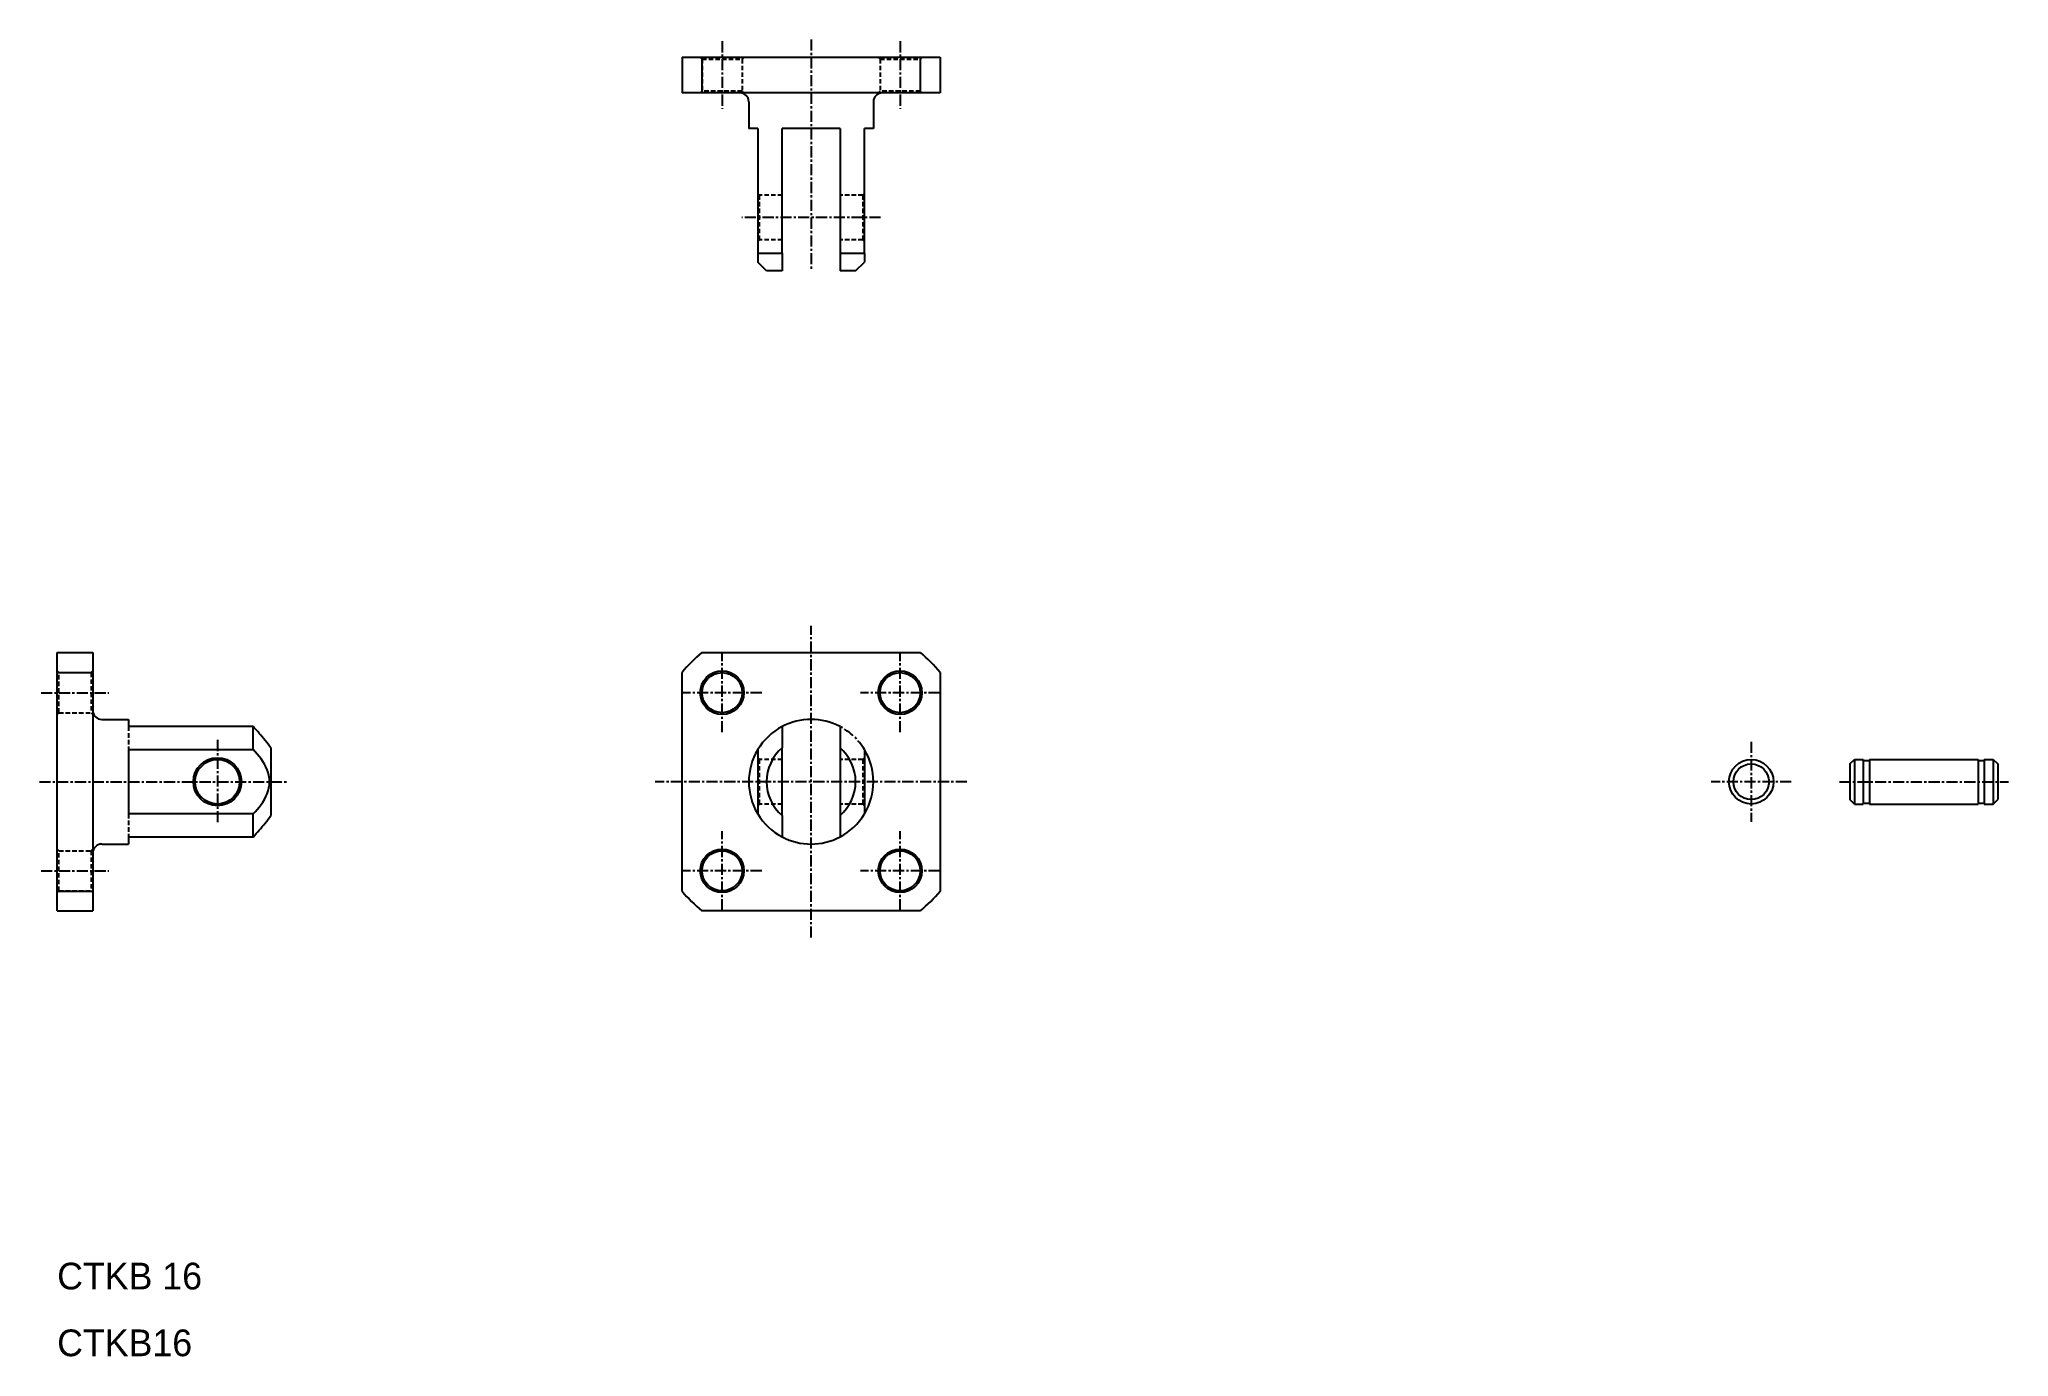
# Model space of a CAD drawing. Extents: x -2 to 219, y 0 to 148.
import ezdxf

# ---------------------------------------------------------------- set-up
doc = ezdxf.new("R2010")
doc.units = 0
doc.linetypes.add('CENTER', pattern=[2, 1.25, -0.25, 0.25, -0.25])
doc.linetypes.add('DASHED', pattern=[0.75, 0.5, -0.25])
doc.layers.get('0').update_dxf_attribs({"linetype": 'CONTINUOUS'})
doc.layers.add('CENTER', color=1, linetype='CENTER')

msp = doc.modelspace()

# ---------------------------------------------------------------- linework, layer by layer
at = {"color": 7, "linetype": 'CONTINUOUS'}
for p, q in [((70.2, 145.85), (70.2, 141.85)), ((70.2, 145.85), (99.2, 145.85)), ((72.42, 145.85), (72.42, 141.85)), ((96.97, 145.85), (96.97, 141.85)), ((99.2, 145.85), (99.2, 141.85)), ((99.2, 141.85), (70.2, 141.85)), ((77.7, 140.85), (77.7, 137.85)), ((91.7, 140.85), (91.7, 137.85)), ((78.7, 137.85), (77.7, 137.85)), ((78.7, 137.85), (78.7, 123.85)), ((81.45, 123.85), (81.45, 137.85)), ((87.95, 137.85), (81.45, 137.85)), ((87.95, 137.85), (87.95, 123.85)), ((90.7, 123.85), (90.7, 137.85)), ((91.7, 137.85), (90.7, 137.85)), ((78.7, 123.85), (81.45, 123.85)), ((78.7, 123.85), (78.7, 122.85)), ((79.7, 121.85), (78.7, 122.85)), ((81.45, 121.85), (79.7, 121.85)), ((81.45, 123.85), (81.45, 121.85)), ((87.95, 123.85), (90.7, 123.85)), ((87.95, 123.85), (87.95, 121.85)), ((89.7, 121.85), (87.95, 121.85)), ((89.7, 121.85), (90.7, 122.85)), ((90.7, 123.85), (90.7, 122.85)), ((0, 50), (0, 79)), ((0, 79), (4, 79)), ((4, 79), (4, 50)), ((72.42, 79), (96.97, 79)), ((0, 76.78), (4, 76.78)), ((70.2, 52.22), (70.2, 76.78)), ((99.2, 76.78), (99.2, 52.22)), ((5, 71.5), (8, 71.5)), ((8, 71.5), (8, 70.7)), ((22, 70.7), (8, 70.7)), ((22, 68.11), (22, 70.7)), ((81.45, 70.7), (81.45, 68.3)), ((87.95, 70.7), (87.95, 68.3)), ((8, 68.11), (22, 68.11)), ((8, 68.11), (8, 60.89)), ((24, 68.3), (24, 60.7)), ((78.7, 68.11), (78.7, 60.89)), ((81.45, 60.7), (81.45, 68.3)), ((87.95, 68.3), (87.95, 60.7)), ((90.7, 68.11), (90.7, 60.89)), ((201.41, 66.5), (201.91, 67)), ((201.41, 66.5), (201.41, 62.5)), ((201.91, 67), (201.91, 62)), ((201.91, 67), (202.91, 67)), ((202.91, 67), (202.91, 62)), ((202.91, 66.9), (203.61, 66.9)), ((203.61, 67), (203.61, 62)), ((203.61, 67), (215.81, 67)), ((215.81, 67), (215.81, 62)), ((215.81, 66.9), (216.51, 66.9)), ((216.51, 67), (216.51, 62)), ((216.51, 67), (217.51, 67)), ((217.51, 67), (217.51, 62)), ((217.51, 67), (218.01, 66.5)), ((218.01, 66.5), (218.01, 62.5)), ((201.91, 62), (201.41, 62.5)), ((201.91, 62), (202.91, 62)), ((202.91, 62.1), (203.61, 62.1)), ((203.61, 62), (215.81, 62)), ((215.81, 62.1), (216.51, 62.1)), ((216.51, 62), (217.51, 62)), ((217.51, 62), (218.01, 62.5)), ((22, 60.89), (8, 60.89)), ((22, 58.3), (22, 60.89)), ((81.45, 60.7), (81.45, 58.3)), ((87.95, 60.7), (87.95, 58.3)), ((8, 58.3), (22, 58.3)), ((8, 58.3), (8, 57.5)), ((5, 57.5), (8, 57.5)), ((0, 52.22), (4, 52.22)), ((0, 50), (4, 50)), ((96.97, 50), (72.42, 50))]:
    msp.add_line(p, q, dxfattribs=at)
at = {"color": 3, "linetype": 'DASHED'}
for p, q in [((72.45, 145.65), (72.25, 145.85)), ((72.45, 145.65), (72.45, 142.05)), ((72.45, 145.65), (76.95, 145.65)), ((76.95, 145.65), (77.15, 145.85)), ((76.95, 145.65), (76.95, 142.05)), ((92.45, 145.65), (92.25, 145.85)), ((92.45, 145.65), (92.45, 142.05)), ((92.45, 145.65), (96.95, 145.65)), ((96.95, 145.65), (97.15, 145.85)), ((96.95, 145.65), (96.95, 142.05)), ((72.45, 142.05), (72.25, 141.85)), ((76.95, 142.05), (72.45, 142.05)), ((76.95, 142.05), (77.15, 141.85)), ((92.45, 142.05), (92.25, 141.85)), ((96.95, 142.05), (92.45, 142.05)), ((96.95, 142.05), (97.15, 141.85)), ((78.9, 130.35), (78.7, 130.55)), ((90.5, 130.35), (90.7, 130.55)), ((78.9, 125.35), (78.9, 130.35)), ((81.45, 130.35), (78.9, 130.35)), ((90.5, 130.35), (87.95, 130.35)), ((90.5, 130.35), (90.5, 125.35)), ((78.9, 125.35), (78.7, 125.15)), ((81.45, 125.35), (78.9, 125.35)), ((90.5, 125.35), (87.95, 125.35)), ((90.5, 125.35), (90.7, 125.15)), ((0.2, 76.75), (0, 76.95)), ((0.2, 76.75), (3.8, 76.75)), ((0.2, 72.25), (0.2, 76.75)), ((3.8, 76.75), (4, 76.95)), ((3.8, 76.75), (3.8, 72.25)), ((0.2, 72.25), (0, 72.05)), ((0.2, 72.25), (3.8, 72.25)), ((3.8, 72.25), (4, 72.05)), ((8, 70.7), (8, 68.11)), ((78.9, 67), (78.7, 67.2)), ((78.9, 62), (78.9, 67)), ((81.45, 67), (78.9, 67)), ((90.5, 67), (87.95, 67)), ((90.5, 67), (90.7, 67.2)), ((90.5, 67), (90.5, 62)), ((78.9, 62), (78.7, 61.8)), ((81.45, 62), (78.9, 62)), ((90.5, 62), (87.95, 62)), ((90.5, 62), (90.7, 61.8)), ((8, 60.89), (8, 58.3)), ((0.2, 56.75), (0, 56.95)), ((0.2, 56.75), (3.8, 56.75)), ((0.2, 52.25), (0.2, 56.75)), ((3.8, 56.75), (4, 56.95)), ((3.8, 56.75), (3.8, 52.25)), ((0.2, 52.25), (0, 52.05)), ((0.2, 52.25), (3.8, 52.25)), ((3.8, 52.25), (4, 52.05))]:
    msp.add_line(p, q, dxfattribs=at)
at = {"color": 7, "linetype": 'CONTINUOUS'}
for centre, radius in [((74.7, 74.5), 2.45), ((74.7, 74.5), 2.25), ((94.7, 74.5), 2.45), ((94.7, 74.5), 2.25), ((18, 64.5), 2.7), ((18, 64.5), 2.5), ((190.32, 64.5), 2.5), ((190.32, 64.5), 2), ((74.7, 54.5), 2.45), ((74.7, 54.5), 2.25), ((94.7, 54.5), 2.45), ((94.7, 54.5), 2.25)]:
    msp.add_circle(centre, radius, dxfattribs=at)
for centre, radius, start, end in [((76.7, 140.85), 1, 0, 90), ((92.7, 140.85), 1, 90, 180), ((84.7, 64.5), 19, 130.2566, 139.7434), ((84.7, 64.5), 19, 40.2566, 49.7434), ((5, 72.5), 1, 180, 270), ((84.7, 64.5), 7, 62.336, 117.664), ((6.97, 56.14), 20.93, 41.2403, 44.0944), ((7.05, 56.21), 20.82, 38.3716, 41.2411), ((7.01, 56.17), 20.88, 35.5079, 38.3687), ((84.7, 64.5), 7, 117.664, 148.9973), ((17.36, 63.18), 6.77, 23.2476, 46.7147), ((84.7, 64.5), 7, 148.9973, 211.0027), ((84.7, 64.5), 5, 130.5416, 229.4584), ((84.7, 64.5), 5, 310.5416, 49.4584), ((84.7, 64.5), 7, 328.9973, 31.0027), ((20.45, 64.5), 3.41, 336.6808, 23.3221), ((17.36, 65.82), 6.77, 313.2845, 336.7549), ((7.05, 72.79), 20.82, 318.7586, 321.628), ((7.01, 72.83), 20.88, 321.6309, 324.4921), ((84.7, 64.5), 7, 211.0027, 242.336), ((84.7, 64.5), 7, 297.664, 328.9973), ((6.97, 72.86), 20.93, 315.9056, 318.7595), ((84.7, 64.5), 7, 242.336, 297.664), ((5, 56.5), 1, 90, 180), ((84.7, 64.5), 19, 220.2566, 229.7434), ((84.7, 64.5), 19, 310.2566, 319.7434)]:
    msp.add_arc(centre, radius, start, end, dxfattribs=at)
at = {"layer": 'CENTER', "color": 1, "linetype": 'CENTER'}
for p, q in [((74.7, 147.65), (74.7, 140.05)), ((84.7, 147.85), (84.7, 121.85)), ((94.7, 147.65), (94.7, 140.05)), ((92.5, 127.85), (76.9, 127.85)), ((84.7, 47), (84.7, 82)), ((74.7, 70.05), (74.7, 78.95)), ((94.7, 70.05), (94.7, 78.95)), ((-1.8, 74.5), (5.8, 74.5)), ((79.15, 74.5), (70.25, 74.5)), ((99.15, 74.5), (90.25, 74.5)), ((18, 69.2), (18, 59.8)), ((190.32, 69), (190.32, 60)), ((-2, 64.5), (26, 64.5)), ((102.2, 64.5), (67.2, 64.5)), ((194.82, 64.5), (185.82, 64.5)), ((200.25, 64.5), (219.24, 64.5)), ((74.7, 50.05), (74.7, 58.95)), ((94.7, 50.05), (94.7, 58.95)), ((-1.8, 54.5), (5.8, 54.5)), ((79.15, 54.5), (70.25, 54.5)), ((99.15, 54.5), (90.25, 54.5))]:
    msp.add_line(p, q, dxfattribs=at)
msp.add_arc((84.7, 64.5), 7, 31.0027, 62.336, dxfattribs=at)

# ---------------------------------------------------------------- texts
for s, p in [('CTKB 16', (0, 7.5)), ('CTKB16', (0, 0))]:
    msp.add_text(s, height=3).set_placement(p)

doc.saveas('drawing.dxf')
